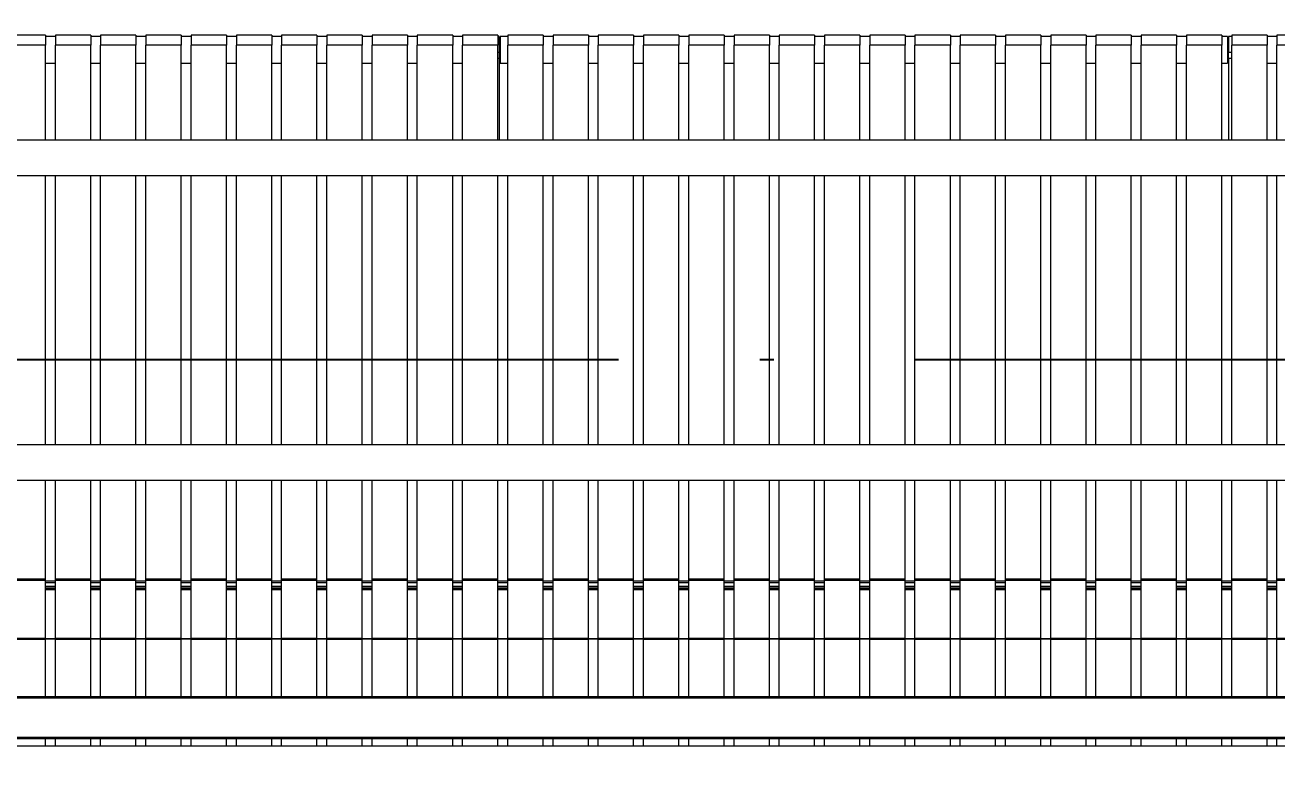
# Model space of a CAD drawing. Extents: x -2187 to 96136, y -11110 to 52208.
# Drawn here: x 48406 to 50177, y 25091 to 26137 of the extents above; entities that cross this region are included whole.
import ezdxf

# ---------------------------------------------------------------- set-up
doc = ezdxf.new("R2010")
doc.units = 0
doc.header["$LTSCALE"] = 1000
doc.header["$MEASUREMENT"] = 0
doc.linetypes.add('DOTE', pattern=[2.42, 2, -0.2, 0.02, -0.2])
doc.layers.add('DOTE', color=14, linetype='DOTE')
doc.styles.get("Standard").update_dxf_attribs({"font": 'gbenor.shx', "bigfont": 'gbcbig.shx'})
doc.dimstyles.new('ISO-25', dxfattribs={"dimscale": 70, "dimtxt": 2.5, "dimasz": 2.5, "dimexe": 1.25, "dimexo": 0.625, "dimtad": 1, "dimtxsty": 'Standard', "dimcen": 2.5, "dimadec": 0, "dimazin": 0, "dimtfac": 1, "dimtmove": 0, "dimatfit": 3, "dimfxl": 0, "dimarcsym": 0})

# ---------------------------------------------------------------- blocks, each defined once
blk = doc.blocks.new('*D140')
at = {"color": 0, "lineweight": -2}
for p, q in [((52096.9, 35905.8), (52902.9, 35905.8)), ((52815.4, 35730.8), (52815.4, 22880.8)), ((46777.2, 22705.8), (52902.9, 22705.8))]:
    blk.add_line(p, q, dxfattribs=at)
at = {"color": 0}
for points in [[(52786.2, 35730.8), (52844.5, 35730.8), (52815.4, 35905.8)], [(52786.2, 22880.8), (52844.5, 22880.8), (52815.4, 22705.8)]]:
    blk.add_solid(points, dxfattribs=at)
at = {"layer": 'Defpoints', "color": 0}
for p in [(52053.1, 35905.8), (46733.5, 22705.8), (52815.4, 22705.8)]:
    blk.add_point(p, dxfattribs=at)
at = {"color": 0, "insert": (52684.1, 29455.8), "char_height": 175, "attachment_point": 5, "rotation": 90}
blk.add_mtext('13200', dxfattribs=at)

msp = doc.modelspace()

# ---------------------------------------------------------------- linework, layer by layer
at = {"color": 7, "linetype": 'Continuous', "lineweight": 15}
for p, q in [((48435.117, 26122.291), (48385.117, 26122.291)), ((48435.117, 26122.291), (48435.117, 26108.088)), ((48499.117, 26122.291), (48449.117, 26122.291)), ((48449.117, 26122.291), (48449.117, 26108.088)), ((48499.117, 26122.291), (48499.117, 26108.088)), ((48563.117, 26122.291), (48513.117, 26122.291)), ((48513.117, 26122.291), (48513.117, 26108.088)), ((48563.117, 26122.291), (48563.117, 26108.088)), ((48627.117, 26122.291), (48577.117, 26122.291)), ((48577.117, 26122.291), (48577.117, 26108.088)), ((48627.117, 26122.291), (48627.117, 26108.088)), ((48691.117, 26122.291), (48641.117, 26122.291)), ((48641.117, 26122.291), (48641.117, 26108.088)), ((48691.117, 26122.291), (48691.117, 26108.088)), ((48755.117, 26122.291), (48705.117, 26122.291)), ((48705.117, 26122.291), (48705.117, 26108.088)), ((48755.117, 26122.291), (48755.117, 26108.088)), ((48819.117, 26122.291), (48769.117, 26122.291)), ((48769.117, 26122.291), (48769.117, 26108.088)), ((48819.117, 26122.291), (48819.117, 26108.088)), ((48883.117, 26122.291), (48833.117, 26122.291)), ((48833.117, 26122.291), (48833.117, 26108.088)), ((48883.117, 26122.291), (48883.117, 26108.088)), ((48947.117, 26122.291), (48897.117, 26122.291)), ((48897.117, 26122.291), (48897.117, 26108.088)), ((48947.117, 26122.291), (48947.117, 26108.088)), ((49011.117, 26122.291), (48961.117, 26122.291)), ((48961.117, 26122.291), (48961.117, 26108.088)), ((49011.117, 26122.291), (49011.117, 26108.088)), ((49075.117, 26122.291), (49025.117, 26122.291)), ((49025.117, 26122.291), (49025.117, 26108.088)), ((49075.117, 26122.291), (49075.117, 26108.088)), ((49139.117, 26122.291), (49089.117, 26122.291)), ((49089.117, 26122.291), (49089.117, 26108.088)), ((49139.117, 26122.291), (49139.117, 26108.088)), ((49203.117, 26122.291), (49153.117, 26122.291)), ((49153.117, 26122.291), (49153.117, 26108.088)), ((49203.117, 26122.291), (49203.117, 26108.088)), ((49267.117, 26122.291), (49217.117, 26122.291)), ((49217.117, 26122.291), (49217.117, 26108.088)), ((49267.117, 26122.291), (49267.117, 26108.088)), ((49331.117, 26122.291), (49281.117, 26122.291)), ((49281.117, 26122.291), (49281.117, 26108.088)), ((49331.117, 26122.291), (49331.117, 26108.088)), ((49395.117, 26122.291), (49345.117, 26122.291)), ((49345.117, 26122.291), (49345.117, 26108.088)), ((49395.117, 26122.291), (49395.117, 26108.088)), ((49459.117, 26122.291), (49409.117, 26122.291)), ((49409.117, 26122.291), (49409.117, 26108.088)), ((49459.117, 26122.291), (49459.117, 26108.088)), ((49523.117, 26122.291), (49473.117, 26122.291)), ((49473.117, 26122.291), (49473.117, 26108.088)), ((49523.117, 26122.291), (49523.117, 26108.088)), ((49587.117, 26122.291), (49537.117, 26122.291)), ((49537.117, 26122.291), (49537.117, 26108.088)), ((49587.117, 26122.291), (49587.117, 26108.088)), ((49651.117, 26122.291), (49601.117, 26122.291)), ((49601.117, 26122.291), (49601.117, 26108.088)), ((49651.117, 26122.291), (49651.117, 26108.088)), ((49715.117, 26122.291), (49665.117, 26122.291)), ((49665.117, 26122.291), (49665.117, 26108.088)), ((49715.117, 26122.291), (49715.117, 26108.088)), ((49779.117, 26122.291), (49729.117, 26122.291)), ((49729.117, 26122.291), (49729.117, 26108.088)), ((49779.117, 26122.291), (49779.117, 26108.088)), ((49843.117, 26122.291), (49793.117, 26122.291)), ((49793.117, 26122.291), (49793.117, 26108.088)), ((49843.117, 26122.291), (49843.117, 26108.088)), ((49907.117, 26122.291), (49857.117, 26122.291)), ((49857.117, 26122.291), (49857.117, 26108.088)), ((49907.117, 26122.291), (49907.117, 26108.088)), ((49971.117, 26122.291), (49921.117, 26122.291)), ((49921.117, 26122.291), (49921.117, 26108.088)), ((49971.117, 26122.291), (49971.117, 26108.088)), ((50035.117, 26122.291), (49985.117, 26122.291)), ((49985.117, 26122.291), (49985.117, 26108.088)), ((50035.117, 26122.291), (50035.117, 26108.088)), ((50099.117, 26122.291), (50049.117, 26122.291)), ((50049.117, 26122.291), (50049.117, 26108.088)), ((50099.117, 26122.291), (50099.117, 26108.088)), ((50163.117, 26122.291), (50113.117, 26122.291)), ((50113.117, 26122.291), (50113.117, 26108.088)), ((50163.117, 26122.291), (50163.117, 26108.088)), ((50227.117, 26122.291), (50177.117, 26122.291)), ((50177.117, 26122.291), (50177.117, 26108.088)), ((48435.117, 26108.088), (48385.117, 26108.088)), ((48449.117, 26120.423), (48435.117, 26120.423)), ((48435.117, 25973.625), (48435.117, 26108.088)), ((48499.117, 26108.088), (48449.117, 26108.088)), ((48449.117, 25973.625), (48449.117, 26108.088)), ((48513.117, 26120.423), (48499.117, 26120.423)), ((48499.117, 25973.625), (48499.117, 26108.088)), ((48563.117, 26108.088), (48513.117, 26108.088)), ((48513.117, 25973.625), (48513.117, 26108.088)), ((48577.117, 26120.423), (48563.117, 26120.423)), ((48563.117, 25973.625), (48563.117, 26108.088)), ((48627.117, 26108.088), (48577.117, 26108.088)), ((48577.117, 25973.625), (48577.117, 26108.088)), ((48641.117, 26120.423), (48627.117, 26120.423)), ((48627.117, 25973.625), (48627.117, 26108.088)), ((48691.117, 26108.088), (48641.117, 26108.088)), ((48641.117, 25973.625), (48641.117, 26108.088)), ((48705.117, 26120.423), (48691.117, 26120.423)), ((48691.117, 25973.625), (48691.117, 26108.088)), ((48755.117, 26108.088), (48705.117, 26108.088)), ((48705.117, 25973.625), (48705.117, 26108.088)), ((48769.117, 26120.423), (48755.117, 26120.423)), ((48755.117, 25973.625), (48755.117, 26108.088)), ((48819.117, 26108.088), (48769.117, 26108.088)), ((48769.117, 25973.625), (48769.117, 26108.088)), ((48833.117, 26120.423), (48819.117, 26120.423)), ((48819.117, 25973.625), (48819.117, 26108.088)), ((48883.117, 26108.088), (48833.117, 26108.088)), ((48833.117, 25973.625), (48833.117, 26108.088)), ((48897.117, 26120.423), (48883.117, 26120.423)), ((48883.117, 25973.625), (48883.117, 26108.088)), ((48947.117, 26108.088), (48897.117, 26108.088)), ((48897.117, 25973.625), (48897.117, 26108.088)), ((48961.117, 26120.423), (48947.117, 26120.423)), ((48947.117, 25973.625), (48947.117, 26108.088)), ((49011.117, 26108.088), (48961.117, 26108.088)), ((48961.117, 25973.625), (48961.117, 26108.088)), ((49025.117, 26120.423), (49011.117, 26120.423)), ((49011.117, 25973.625), (49011.117, 26108.088)), ((49075.117, 26108.088), (49025.117, 26108.088)), ((49025.117, 25973.625), (49025.117, 26108.088)), ((49076.824, 26120.423), (49075.117, 26120.423)), ((49075.117, 25973.625), (49075.117, 26108.088)), ((49076.824, 26120.423), (49076.824, 26098.304)), ((49078.324, 26110.423), (49076.824, 26110.423)), ((49089.117, 26120.423), (49078.324, 26120.423)), ((49078.324, 26120.423), (49078.324, 26119.083)), ((49078.324, 26119.083), (49078.324, 26082.423)), ((49139.117, 26108.088), (49089.117, 26108.088)), ((49089.117, 25973.625), (49089.117, 26108.088)), ((49153.117, 26120.423), (49139.117, 26120.423)), ((49139.117, 25973.625), (49139.117, 26108.088)), ((49203.117, 26108.088), (49153.117, 26108.088)), ((49153.117, 25973.625), (49153.117, 26108.088)), ((49217.117, 26120.423), (49203.117, 26120.423)), ((49203.117, 25973.625), (49203.117, 26108.088)), ((49267.117, 26108.088), (49217.117, 26108.088)), ((49217.117, 25973.625), (49217.117, 26108.088)), ((49281.117, 26120.423), (49267.117, 26120.423)), ((49267.117, 25973.625), (49267.117, 26108.088)), ((49331.117, 26108.088), (49281.117, 26108.088)), ((49281.117, 25973.625), (49281.117, 26108.088)), ((49345.117, 26120.423), (49331.117, 26120.423)), ((49331.117, 25973.625), (49331.117, 26108.088)), ((49395.117, 26108.088), (49345.117, 26108.088)), ((49345.117, 25973.625), (49345.117, 26108.088)), ((49409.117, 26120.423), (49395.117, 26120.423)), ((49395.117, 25973.625), (49395.117, 26108.088)), ((49459.117, 26108.088), (49409.117, 26108.088)), ((49409.117, 25973.625), (49409.117, 26108.088)), ((49473.117, 26120.423), (49459.117, 26120.423)), ((49459.117, 25973.625), (49459.117, 26108.088)), ((49523.117, 26108.088), (49473.117, 26108.088)), ((49473.117, 25973.625), (49473.117, 26108.088)), ((49537.117, 26120.423), (49523.117, 26120.423)), ((49523.117, 25973.625), (49523.117, 26108.088)), ((49587.117, 26108.088), (49537.117, 26108.088)), ((49537.117, 25973.625), (49537.117, 26108.088)), ((49601.117, 26120.423), (49587.117, 26120.423)), ((49587.117, 25973.625), (49587.117, 26108.088)), ((49651.117, 26108.088), (49601.117, 26108.088)), ((49601.117, 25973.625), (49601.117, 26108.088)), ((49665.117, 26120.423), (49651.117, 26120.423)), ((49651.117, 25973.625), (49651.117, 26108.088)), ((49715.117, 26108.088), (49665.117, 26108.088)), ((49665.117, 25973.625), (49665.117, 26108.088)), ((49729.117, 26120.423), (49715.117, 26120.423)), ((49715.117, 25973.625), (49715.117, 26108.088)), ((49779.117, 26108.088), (49729.117, 26108.088)), ((49729.117, 25973.625), (49729.117, 26108.088)), ((49793.117, 26120.423), (49779.117, 26120.423)), ((49779.117, 25973.625), (49779.117, 26108.088)), ((49843.117, 26108.088), (49793.117, 26108.088)), ((49793.117, 25973.625), (49793.117, 26108.088)), ((49857.117, 26120.423), (49843.117, 26120.423)), ((49843.117, 25973.625), (49843.117, 26108.088)), ((49907.117, 26108.088), (49857.117, 26108.088)), ((49857.117, 25973.625), (49857.117, 26108.088)), ((49921.117, 26120.423), (49907.117, 26120.423)), ((49907.117, 25973.625), (49907.117, 26108.088)), ((49971.117, 26108.088), (49921.117, 26108.088)), ((49921.117, 25973.625), (49921.117, 26108.088)), ((49985.117, 26120.423), (49971.117, 26120.423)), ((49971.117, 25973.625), (49971.117, 26108.088)), ((50035.117, 26108.088), (49985.117, 26108.088)), ((49985.117, 25973.625), (49985.117, 26108.088)), ((50049.117, 26120.423), (50035.117, 26120.423)), ((50035.117, 25973.625), (50035.117, 26108.088)), ((50099.117, 26108.088), (50049.117, 26108.088)), ((50049.117, 25973.625), (50049.117, 26108.088)), ((50107.324, 26120.423), (50099.117, 26120.423)), ((50099.117, 25973.625), (50099.117, 26108.088)), ((50107.324, 26120.423), (50107.324, 26119.083)), ((50107.324, 26119.083), (50107.324, 26082.423)), ((50108.324, 26111.173), (50107.324, 26111.173)), ((50108.824, 26110.673), (50108.324, 26111.173)), ((50108.324, 26111.173), (50108.324, 26093.392)), ((50113.117, 26120.423), (50108.824, 26120.423)), ((50108.824, 26120.423), (50108.824, 26098.304)), ((50163.117, 26108.088), (50113.117, 26108.088)), ((50113.117, 25973.625), (50113.117, 26108.088)), ((50177.117, 26120.423), (50163.117, 26120.423)), ((50177.117, 26120.423), (50163.117, 26120.423)), ((50163.117, 25973.625), (50163.117, 26108.088)), ((50227.117, 26108.088), (50177.117, 26108.088)), ((50177.117, 25973.625), (50177.117, 26108.088)), ((49076.824, 26098.304), (49076.824, 26089.265)), ((49076.824, 26092.423), (49078.324, 26092.423)), ((49076.824, 26089.265), (49076.824, 25973.625)), ((50107.324, 26091.673), (50108.324, 26091.673)), ((50108.324, 26093.392), (50108.324, 26091.673)), ((50108.324, 26091.673), (50108.824, 26092.173)), ((50108.824, 26089.265), (50108.824, 26098.304)), ((50108.824, 26089.265), (50108.824, 25973.625)), ((48435.117, 26082.423), (48449.117, 26082.423)), ((48499.117, 26082.423), (48513.117, 26082.423)), ((48563.117, 26082.423), (48577.117, 26082.423)), ((48627.117, 26082.423), (48641.117, 26082.423)), ((48691.117, 26082.423), (48705.117, 26082.423)), ((48755.117, 26082.423), (48769.117, 26082.423)), ((48819.117, 26082.423), (48833.117, 26082.423)), ((48883.117, 26082.423), (48897.117, 26082.423)), ((48947.117, 26082.423), (48961.117, 26082.423)), ((49011.117, 26082.423), (49025.117, 26082.423)), ((49078.324, 26082.423), (49089.117, 26082.423)), ((49139.117, 26082.423), (49153.117, 26082.423)), ((49203.117, 26082.423), (49217.117, 26082.423)), ((49267.117, 26082.423), (49281.117, 26082.423)), ((49331.117, 26082.423), (49345.117, 26082.423)), ((49395.117, 26082.423), (49409.117, 26082.423)), ((49459.117, 26082.423), (49473.117, 26082.423)), ((49523.117, 26082.423), (49537.117, 26082.423)), ((49587.117, 26082.423), (49601.117, 26082.423)), ((49651.117, 26082.423), (49665.117, 26082.423)), ((49715.117, 26082.423), (49729.117, 26082.423)), ((49779.117, 26082.423), (49793.117, 26082.423)), ((49843.117, 26082.423), (49857.117, 26082.423)), ((49907.117, 26082.423), (49921.117, 26082.423)), ((49971.117, 26082.423), (49985.117, 26082.423)), ((50035.117, 26082.423), (50049.117, 26082.423)), ((50099.117, 26082.423), (50107.324, 26082.423)), ((50163.117, 26082.423), (50177.117, 26082.423)), ((50163.117, 26082.423), (50177.117, 26082.423)), ((51231.749, 25973.625), (47954.749, 25973.625)), ((47954.749, 25923.625), (51231.749, 25923.625)), ((48435.117, 25542.671), (48435.117, 25923.625)), ((48449.117, 25542.671), (48449.117, 25923.625)), ((48499.117, 25542.671), (48499.117, 25923.625)), ((48513.117, 25542.671), (48513.117, 25923.625)), ((48563.117, 25542.671), (48563.117, 25923.625)), ((48577.117, 25542.671), (48577.117, 25923.625)), ((48627.117, 25542.671), (48627.117, 25923.625)), ((48641.117, 25542.671), (48641.117, 25923.625)), ((48691.117, 25542.671), (48691.117, 25923.625)), ((48705.117, 25542.671), (48705.117, 25923.625)), ((48755.117, 25542.671), (48755.117, 25923.625)), ((48769.117, 25542.671), (48769.117, 25923.625)), ((48819.117, 25542.671), (48819.117, 25923.625)), ((48833.117, 25542.671), (48833.117, 25923.625)), ((48883.117, 25542.671), (48883.117, 25923.625)), ((48897.117, 25542.671), (48897.117, 25923.625)), ((48947.117, 25542.671), (48947.117, 25923.625)), ((48961.117, 25542.671), (48961.117, 25923.625)), ((49011.117, 25542.671), (49011.117, 25923.625)), ((49025.117, 25542.671), (49025.117, 25923.625)), ((49075.117, 25542.671), (49075.117, 25923.625)), ((49089.117, 25542.671), (49089.117, 25923.625)), ((49139.117, 25542.671), (49139.117, 25923.625)), ((49153.117, 25542.671), (49153.117, 25923.625)), ((49203.117, 25542.671), (49203.117, 25923.625)), ((49217.117, 25542.671), (49217.117, 25923.625)), ((49267.117, 25542.671), (49267.117, 25923.625)), ((49281.117, 25542.671), (49281.117, 25923.625)), ((49331.117, 25542.671), (49331.117, 25923.625)), ((49345.117, 25542.671), (49345.117, 25923.625)), ((49395.117, 25542.671), (49395.117, 25923.625)), ((49409.117, 25542.671), (49409.117, 25923.625)), ((49459.117, 25542.671), (49459.117, 25923.625)), ((49473.117, 25542.671), (49473.117, 25923.625)), ((49523.117, 25542.671), (49523.117, 25923.625)), ((49537.117, 25542.671), (49537.117, 25923.625)), ((49587.117, 25542.671), (49587.117, 25923.625)), ((49601.117, 25542.671), (49601.117, 25923.625)), ((49651.117, 25542.671), (49651.117, 25923.625)), ((49665.117, 25542.671), (49665.117, 25923.625)), ((49715.117, 25542.671), (49715.117, 25923.625)), ((49729.117, 25542.671), (49729.117, 25923.625)), ((49779.117, 25542.671), (49779.117, 25923.625)), ((49793.117, 25542.671), (49793.117, 25923.625)), ((49843.117, 25542.671), (49843.117, 25923.625)), ((49857.117, 25542.671), (49857.117, 25923.625)), ((49907.117, 25542.671), (49907.117, 25923.625)), ((49921.117, 25542.671), (49921.117, 25923.625)), ((49971.117, 25542.671), (49971.117, 25923.625)), ((49985.117, 25542.671), (49985.117, 25923.625)), ((50035.117, 25542.671), (50035.117, 25923.625)), ((50049.117, 25542.671), (50049.117, 25923.625)), ((50099.117, 25542.671), (50099.117, 25923.625)), ((50113.117, 25542.671), (50113.117, 25923.625)), ((50163.117, 25542.671), (50163.117, 25923.625)), ((50177.117, 25542.671), (50177.117, 25923.625)), ((51231.749, 25542.671), (47954.749, 25542.671)), ((47954.749, 25492.671), (51231.749, 25492.671)), ((48435.117, 25352.374), (48435.117, 25492.671)), ((48449.117, 25352.374), (48449.117, 25492.671)), ((48499.117, 25352.374), (48499.117, 25492.671)), ((48513.117, 25352.374), (48513.117, 25492.671)), ((48563.117, 25352.374), (48563.117, 25492.671)), ((48577.117, 25352.374), (48577.117, 25492.671)), ((48627.117, 25352.374), (48627.117, 25492.671)), ((48641.117, 25352.374), (48641.117, 25492.671)), ((48691.117, 25352.374), (48691.117, 25492.671)), ((48705.117, 25352.374), (48705.117, 25492.671)), ((48755.117, 25352.374), (48755.117, 25492.671)), ((48769.117, 25352.374), (48769.117, 25492.671)), ((48819.117, 25352.374), (48819.117, 25492.671)), ((48833.117, 25352.374), (48833.117, 25492.671)), ((48883.117, 25352.374), (48883.117, 25492.671)), ((48897.117, 25352.374), (48897.117, 25492.671)), ((48947.117, 25352.374), (48947.117, 25492.671)), ((48961.117, 25352.374), (48961.117, 25492.671)), ((49011.117, 25352.374), (49011.117, 25492.671)), ((49025.117, 25352.374), (49025.117, 25492.671)), ((49075.117, 25352.374), (49075.117, 25492.671)), ((49089.117, 25352.374), (49089.117, 25492.671)), ((49139.117, 25352.374), (49139.117, 25492.671)), ((49153.117, 25352.374), (49153.117, 25492.671)), ((49203.117, 25352.374), (49203.117, 25492.671)), ((49217.117, 25352.374), (49217.117, 25492.671)), ((49267.117, 25352.374), (49267.117, 25492.671)), ((49281.117, 25352.374), (49281.117, 25492.671)), ((49331.117, 25352.374), (49331.117, 25492.671)), ((49345.117, 25352.374), (49345.117, 25492.671)), ((49395.117, 25352.374), (49395.117, 25492.671)), ((49409.117, 25352.374), (49409.117, 25492.671)), ((49459.117, 25352.374), (49459.117, 25492.671)), ((49473.117, 25352.374), (49473.117, 25492.671)), ((49523.117, 25352.374), (49523.117, 25492.671)), ((49537.117, 25352.374), (49537.117, 25492.671)), ((49587.117, 25352.374), (49587.117, 25492.671)), ((49601.117, 25352.374), (49601.117, 25492.671)), ((49651.117, 25352.374), (49651.117, 25492.671)), ((49665.117, 25352.374), (49665.117, 25492.671)), ((49715.117, 25352.374), (49715.117, 25492.671)), ((49729.117, 25352.374), (49729.117, 25492.671)), ((49779.117, 25352.374), (49779.117, 25492.671)), ((49793.117, 25352.374), (49793.117, 25492.671)), ((49843.117, 25352.374), (49843.117, 25492.671)), ((49857.117, 25352.374), (49857.117, 25492.671)), ((49907.117, 25352.374), (49907.117, 25492.671)), ((49921.117, 25352.374), (49921.117, 25492.671)), ((49971.117, 25352.374), (49971.117, 25492.671)), ((49985.117, 25352.374), (49985.117, 25492.671)), ((50035.117, 25352.374), (50035.117, 25492.671)), ((50049.117, 25352.374), (50049.117, 25492.671)), ((50099.117, 25352.374), (50099.117, 25492.671)), ((50113.117, 25352.374), (50113.117, 25492.671)), ((50163.117, 25352.374), (50163.117, 25492.671)), ((50177.117, 25352.374), (50177.117, 25492.671)), ((48435.117, 25352.374), (48385.117, 25352.374)), ((48435.117, 25350.572), (48385.117, 25350.572)), ((48435.117, 25350.572), (48435.117, 25352.374)), ((48435.117, 25268.693), (48435.117, 25350.572)), ((48499.117, 25352.374), (48449.117, 25352.374)), ((48449.117, 25350.572), (48449.117, 25352.374)), ((48499.117, 25350.572), (48449.117, 25350.572)), ((48449.117, 25268.693), (48449.117, 25350.572)), ((48499.117, 25350.572), (48499.117, 25352.374)), ((48499.117, 25268.693), (48499.117, 25350.572)), ((48563.117, 25352.374), (48513.117, 25352.374)), ((48513.117, 25350.572), (48513.117, 25352.374)), ((48563.117, 25350.572), (48513.117, 25350.572)), ((48513.117, 25268.693), (48513.117, 25350.572)), ((48563.117, 25350.572), (48563.117, 25352.374)), ((48563.117, 25268.693), (48563.117, 25350.572)), ((48627.117, 25352.374), (48577.117, 25352.374)), ((48577.117, 25350.572), (48577.117, 25352.374)), ((48627.117, 25350.572), (48577.117, 25350.572)), ((48577.117, 25268.693), (48577.117, 25350.572)), ((48627.117, 25350.572), (48627.117, 25352.374)), ((48627.117, 25268.693), (48627.117, 25350.572)), ((48691.117, 25352.374), (48641.117, 25352.374)), ((48641.117, 25350.572), (48641.117, 25352.374)), ((48691.117, 25350.572), (48641.117, 25350.572)), ((48641.117, 25268.693), (48641.117, 25350.572)), ((48691.117, 25350.572), (48691.117, 25352.374)), ((48691.117, 25268.693), (48691.117, 25350.572)), ((48755.117, 25352.374), (48705.117, 25352.374)), ((48705.117, 25350.572), (48705.117, 25352.374)), ((48755.117, 25350.572), (48705.117, 25350.572)), ((48705.117, 25268.693), (48705.117, 25350.572)), ((48755.117, 25350.572), (48755.117, 25352.374)), ((48755.117, 25268.693), (48755.117, 25350.572)), ((48819.117, 25352.374), (48769.117, 25352.374)), ((48769.117, 25350.572), (48769.117, 25352.374)), ((48819.117, 25350.572), (48769.117, 25350.572)), ((48769.117, 25268.693), (48769.117, 25350.572)), ((48819.117, 25350.572), (48819.117, 25352.374)), ((48819.117, 25268.693), (48819.117, 25350.572)), ((48883.117, 25352.374), (48833.117, 25352.374)), ((48833.117, 25350.572), (48833.117, 25352.374)), ((48883.117, 25350.572), (48833.117, 25350.572)), ((48833.117, 25268.693), (48833.117, 25350.572)), ((48883.117, 25350.572), (48883.117, 25352.374)), ((48883.117, 25268.693), (48883.117, 25350.572)), ((48947.117, 25352.374), (48897.117, 25352.374)), ((48897.117, 25350.572), (48897.117, 25352.374)), ((48947.117, 25350.572), (48897.117, 25350.572)), ((48897.117, 25268.693), (48897.117, 25350.572)), ((48947.117, 25350.572), (48947.117, 25352.374)), ((48947.117, 25268.693), (48947.117, 25350.572)), ((49011.117, 25352.374), (48961.117, 25352.374)), ((48961.117, 25350.572), (48961.117, 25352.374)), ((49011.117, 25350.572), (48961.117, 25350.572)), ((48961.117, 25268.693), (48961.117, 25350.572)), ((49011.117, 25350.572), (49011.117, 25352.374)), ((49011.117, 25268.693), (49011.117, 25350.572)), ((49075.117, 25352.374), (49025.117, 25352.374)), ((49025.117, 25350.572), (49025.117, 25352.374)), ((49075.117, 25350.572), (49025.117, 25350.572)), ((49025.117, 25268.693), (49025.117, 25350.572)), ((49075.117, 25350.572), (49075.117, 25352.374)), ((49075.117, 25268.693), (49075.117, 25350.572)), ((49139.117, 25352.374), (49089.117, 25352.374)), ((49089.117, 25350.572), (49089.117, 25352.374)), ((49139.117, 25350.572), (49089.117, 25350.572)), ((49089.117, 25268.693), (49089.117, 25350.572)), ((49139.117, 25350.572), (49139.117, 25352.374)), ((49139.117, 25268.693), (49139.117, 25350.572)), ((49203.117, 25352.374), (49153.117, 25352.374)), ((49153.117, 25350.572), (49153.117, 25352.374)), ((49203.117, 25350.572), (49153.117, 25350.572)), ((49153.117, 25268.693), (49153.117, 25350.572)), ((49203.117, 25350.572), (49203.117, 25352.374)), ((49203.117, 25268.693), (49203.117, 25350.572)), ((49267.117, 25352.374), (49217.117, 25352.374)), ((49217.117, 25350.572), (49217.117, 25352.374)), ((49267.117, 25350.572), (49217.117, 25350.572)), ((49217.117, 25268.693), (49217.117, 25350.572)), ((49267.117, 25350.572), (49267.117, 25352.374)), ((49267.117, 25268.693), (49267.117, 25350.572)), ((49331.117, 25352.374), (49281.117, 25352.374)), ((49281.117, 25350.572), (49281.117, 25352.374)), ((49331.117, 25350.572), (49281.117, 25350.572)), ((49281.117, 25268.693), (49281.117, 25350.572)), ((49331.117, 25350.572), (49331.117, 25352.374)), ((49331.117, 25268.693), (49331.117, 25350.572)), ((49395.117, 25352.374), (49345.117, 25352.374)), ((49345.117, 25350.572), (49345.117, 25352.374)), ((49395.117, 25350.572), (49345.117, 25350.572)), ((49345.117, 25268.693), (49345.117, 25350.572)), ((49395.117, 25350.572), (49395.117, 25352.374)), ((49395.117, 25268.693), (49395.117, 25350.572)), ((49459.117, 25352.374), (49409.117, 25352.374)), ((49409.117, 25350.572), (49409.117, 25352.374)), ((49459.117, 25350.572), (49409.117, 25350.572)), ((49409.117, 25268.693), (49409.117, 25350.572)), ((49459.117, 25350.572), (49459.117, 25352.374)), ((49459.117, 25268.693), (49459.117, 25350.572)), ((49523.117, 25352.374), (49473.117, 25352.374)), ((49473.117, 25350.572), (49473.117, 25352.374)), ((49523.117, 25350.572), (49473.117, 25350.572)), ((49473.117, 25268.693), (49473.117, 25350.572)), ((49523.117, 25350.572), (49523.117, 25352.374)), ((49523.117, 25268.693), (49523.117, 25350.572)), ((49587.117, 25352.374), (49537.117, 25352.374)), ((49537.117, 25350.572), (49537.117, 25352.374)), ((49587.117, 25350.572), (49537.117, 25350.572)), ((49537.117, 25268.693), (49537.117, 25350.572)), ((49587.117, 25350.572), (49587.117, 25352.374)), ((49587.117, 25268.693), (49587.117, 25350.572)), ((49651.117, 25352.374), (49601.117, 25352.374)), ((49601.117, 25350.572), (49601.117, 25352.374)), ((49651.117, 25350.572), (49601.117, 25350.572)), ((49601.117, 25268.693), (49601.117, 25350.572)), ((49651.117, 25350.572), (49651.117, 25352.374)), ((49651.117, 25268.693), (49651.117, 25350.572)), ((49715.117, 25352.374), (49665.117, 25352.374)), ((49665.117, 25350.572), (49665.117, 25352.374)), ((49715.117, 25350.572), (49665.117, 25350.572)), ((49665.117, 25268.693), (49665.117, 25350.572)), ((49715.117, 25350.572), (49715.117, 25352.374)), ((49715.117, 25268.693), (49715.117, 25350.572)), ((49779.117, 25352.374), (49729.117, 25352.374)), ((49729.117, 25350.572), (49729.117, 25352.374)), ((49779.117, 25350.572), (49729.117, 25350.572)), ((49729.117, 25268.693), (49729.117, 25350.572)), ((49779.117, 25350.572), (49779.117, 25352.374)), ((49779.117, 25268.693), (49779.117, 25350.572)), ((49843.117, 25352.374), (49793.117, 25352.374)), ((49793.117, 25350.572), (49793.117, 25352.374)), ((49843.117, 25350.572), (49793.117, 25350.572)), ((49793.117, 25268.693), (49793.117, 25350.572)), ((49843.117, 25350.572), (49843.117, 25352.374)), ((49843.117, 25268.693), (49843.117, 25350.572)), ((49907.117, 25352.374), (49857.117, 25352.374)), ((49857.117, 25350.572), (49857.117, 25352.374)), ((49907.117, 25350.572), (49857.117, 25350.572)), ((49857.117, 25268.693), (49857.117, 25350.572)), ((49907.117, 25350.572), (49907.117, 25352.374)), ((49907.117, 25268.693), (49907.117, 25350.572)), ((49971.117, 25352.374), (49921.117, 25352.374)), ((49921.117, 25350.572), (49921.117, 25352.374)), ((49971.117, 25350.572), (49921.117, 25350.572)), ((49921.117, 25268.693), (49921.117, 25350.572)), ((49971.117, 25350.572), (49971.117, 25352.374)), ((49971.117, 25268.693), (49971.117, 25350.572)), ((50035.117, 25352.374), (49985.117, 25352.374)), ((49985.117, 25350.572), (49985.117, 25352.374)), ((50035.117, 25350.572), (49985.117, 25350.572)), ((49985.117, 25268.693), (49985.117, 25350.572)), ((50035.117, 25350.572), (50035.117, 25352.374)), ((50035.117, 25268.693), (50035.117, 25350.572)), ((50099.117, 25352.374), (50049.117, 25352.374)), ((50049.117, 25350.572), (50049.117, 25352.374)), ((50099.117, 25350.572), (50049.117, 25350.572)), ((50049.117, 25268.693), (50049.117, 25350.572)), ((50099.117, 25350.572), (50099.117, 25352.374)), ((50099.117, 25268.693), (50099.117, 25350.572)), ((50163.117, 25352.374), (50113.117, 25352.374)), ((50113.117, 25350.572), (50113.117, 25352.374)), ((50163.117, 25350.572), (50113.117, 25350.572)), ((50113.117, 25268.693), (50113.117, 25350.572)), ((50163.117, 25350.572), (50163.117, 25352.374)), ((50163.117, 25268.693), (50163.117, 25350.572)), ((50227.117, 25352.374), (50177.117, 25352.374)), ((50177.117, 25350.572), (50177.117, 25352.374)), ((50227.117, 25350.572), (50177.117, 25350.572)), ((50177.117, 25268.693), (50177.117, 25350.572)), ((48435.117, 25341.886), (48449.117, 25341.886)), ((48449.117, 25339.375), (48435.117, 25339.375)), ((48499.117, 25341.886), (48513.117, 25341.886)), ((48513.117, 25339.375), (48499.117, 25339.375)), ((48563.117, 25341.886), (48577.117, 25341.886)), ((48577.117, 25339.375), (48563.117, 25339.375)), ((48627.117, 25341.886), (48641.117, 25341.886)), ((48641.117, 25339.375), (48627.117, 25339.375)), ((48691.117, 25341.886), (48705.117, 25341.886)), ((48705.117, 25339.375), (48691.117, 25339.375)), ((48755.117, 25341.886), (48769.117, 25341.886)), ((48769.117, 25339.375), (48755.117, 25339.375)), ((48819.117, 25341.886), (48833.117, 25341.886)), ((48833.117, 25339.375), (48819.117, 25339.375)), ((48883.117, 25341.886), (48897.117, 25341.886)), ((48897.117, 25339.375), (48883.117, 25339.375)), ((48947.117, 25341.886), (48961.117, 25341.886)), ((48961.117, 25339.375), (48947.117, 25339.375)), ((49011.117, 25341.886), (49025.117, 25341.886)), ((49025.117, 25339.375), (49011.117, 25339.375)), ((49075.117, 25341.886), (49089.117, 25341.886)), ((49089.117, 25339.375), (49075.117, 25339.375)), ((49139.117, 25341.886), (49153.117, 25341.886)), ((49153.117, 25339.375), (49139.117, 25339.375)), ((49203.117, 25341.886), (49217.117, 25341.886)), ((49217.117, 25339.375), (49203.117, 25339.375)), ((49267.117, 25341.886), (49281.117, 25341.886)), ((49281.117, 25339.375), (49267.117, 25339.375)), ((49331.117, 25341.886), (49345.117, 25341.886)), ((49345.117, 25339.375), (49331.117, 25339.375)), ((49395.117, 25341.886), (49409.117, 25341.886)), ((49409.117, 25339.375), (49395.117, 25339.375)), ((49459.117, 25341.886), (49473.117, 25341.886)), ((49473.117, 25339.375), (49459.117, 25339.375)), ((49523.117, 25341.886), (49537.117, 25341.886)), ((49537.117, 25339.375), (49523.117, 25339.375)), ((49587.117, 25341.886), (49601.117, 25341.886)), ((49601.117, 25339.375), (49587.117, 25339.375)), ((49651.117, 25341.886), (49665.117, 25341.886)), ((49665.117, 25339.375), (49651.117, 25339.375)), ((49715.117, 25341.886), (49729.117, 25341.886)), ((49729.117, 25339.375), (49715.117, 25339.375)), ((49779.117, 25341.886), (49793.117, 25341.886)), ((49793.117, 25339.375), (49779.117, 25339.375)), ((49843.117, 25341.886), (49857.117, 25341.886)), ((49857.117, 25339.375), (49843.117, 25339.375)), ((49907.117, 25341.886), (49921.117, 25341.886)), ((49921.117, 25339.375), (49907.117, 25339.375)), ((49971.117, 25341.886), (49985.117, 25341.886)), ((49985.117, 25339.375), (49971.117, 25339.375)), ((50035.117, 25341.886), (50049.117, 25341.886)), ((50049.117, 25339.375), (50035.117, 25339.375)), ((50099.117, 25341.886), (50113.117, 25341.886)), ((50113.117, 25339.375), (50099.117, 25339.375)), ((50163.117, 25341.886), (50177.117, 25341.886)), ((50177.117, 25339.375), (50163.117, 25339.375)), ((48435.117, 25268.693), (48385.117, 25268.693)), ((48435.117, 25267.239), (48385.117, 25267.239)), ((48435.117, 25267.239), (48435.117, 25268.693)), ((48435.117, 25186.54), (48435.117, 25267.239)), ((48499.117, 25268.693), (48449.117, 25268.693)), ((48449.117, 25267.239), (48449.117, 25268.693)), ((48499.117, 25267.239), (48449.117, 25267.239)), ((48449.117, 25186.54), (48449.117, 25267.239)), ((48499.117, 25267.239), (48499.117, 25268.693)), ((48499.117, 25186.54), (48499.117, 25267.239)), ((48563.117, 25268.693), (48513.117, 25268.693)), ((48513.117, 25267.239), (48513.117, 25268.693)), ((48563.117, 25267.239), (48513.117, 25267.239)), ((48513.117, 25186.54), (48513.117, 25267.239)), ((48563.117, 25267.239), (48563.117, 25268.693)), ((48563.117, 25186.54), (48563.117, 25267.239)), ((48627.117, 25268.693), (48577.117, 25268.693)), ((48577.117, 25267.239), (48577.117, 25268.693)), ((48627.117, 25267.239), (48577.117, 25267.239)), ((48577.117, 25186.54), (48577.117, 25267.239)), ((48627.117, 25267.239), (48627.117, 25268.693)), ((48627.117, 25186.54), (48627.117, 25267.239)), ((48691.117, 25268.693), (48641.117, 25268.693)), ((48641.117, 25267.239), (48641.117, 25268.693)), ((48691.117, 25267.239), (48641.117, 25267.239)), ((48641.117, 25186.54), (48641.117, 25267.239)), ((48691.117, 25267.239), (48691.117, 25268.693)), ((48691.117, 25186.54), (48691.117, 25267.239)), ((48755.117, 25268.693), (48705.117, 25268.693)), ((48705.117, 25267.239), (48705.117, 25268.693)), ((48755.117, 25267.239), (48705.117, 25267.239)), ((48705.117, 25186.54), (48705.117, 25267.239)), ((48755.117, 25267.239), (48755.117, 25268.693)), ((48755.117, 25186.54), (48755.117, 25267.239)), ((48819.117, 25268.693), (48769.117, 25268.693)), ((48769.117, 25267.239), (48769.117, 25268.693)), ((48819.117, 25267.239), (48769.117, 25267.239)), ((48769.117, 25186.54), (48769.117, 25267.239)), ((48819.117, 25267.239), (48819.117, 25268.693)), ((48819.117, 25186.54), (48819.117, 25267.239)), ((48883.117, 25268.693), (48833.117, 25268.693)), ((48833.117, 25267.239), (48833.117, 25268.693)), ((48883.117, 25267.239), (48833.117, 25267.239)), ((48833.117, 25186.54), (48833.117, 25267.239)), ((48883.117, 25267.239), (48883.117, 25268.693)), ((48883.117, 25186.54), (48883.117, 25267.239)), ((48947.117, 25268.693), (48897.117, 25268.693)), ((48897.117, 25267.239), (48897.117, 25268.693)), ((48947.117, 25267.239), (48897.117, 25267.239)), ((48897.117, 25186.54), (48897.117, 25267.239)), ((48947.117, 25267.239), (48947.117, 25268.693)), ((48947.117, 25186.54), (48947.117, 25267.239)), ((49011.117, 25268.693), (48961.117, 25268.693)), ((48961.117, 25267.239), (48961.117, 25268.693)), ((49011.117, 25267.239), (48961.117, 25267.239)), ((48961.117, 25186.54), (48961.117, 25267.239)), ((49011.117, 25267.239), (49011.117, 25268.693)), ((49011.117, 25186.54), (49011.117, 25267.239)), ((49075.117, 25268.693), (49025.117, 25268.693)), ((49025.117, 25267.239), (49025.117, 25268.693)), ((49075.117, 25267.239), (49025.117, 25267.239)), ((49025.117, 25186.54), (49025.117, 25267.239)), ((49075.117, 25267.239), (49075.117, 25268.693)), ((49075.117, 25186.54), (49075.117, 25267.239)), ((49139.117, 25268.693), (49089.117, 25268.693)), ((49089.117, 25267.239), (49089.117, 25268.693)), ((49139.117, 25267.239), (49089.117, 25267.239)), ((49089.117, 25186.54), (49089.117, 25267.239)), ((49139.117, 25267.239), (49139.117, 25268.693)), ((49139.117, 25186.54), (49139.117, 25267.239)), ((49203.117, 25268.693), (49153.117, 25268.693)), ((49153.117, 25267.239), (49153.117, 25268.693)), ((49203.117, 25267.239), (49153.117, 25267.239)), ((49153.117, 25186.54), (49153.117, 25267.239)), ((49203.117, 25267.239), (49203.117, 25268.693)), ((49203.117, 25186.54), (49203.117, 25267.239)), ((49267.117, 25268.693), (49217.117, 25268.693)), ((49217.117, 25267.239), (49217.117, 25268.693)), ((49267.117, 25267.239), (49217.117, 25267.239)), ((49217.117, 25186.54), (49217.117, 25267.239)), ((49267.117, 25267.239), (49267.117, 25268.693)), ((49267.117, 25186.54), (49267.117, 25267.239)), ((49331.117, 25268.693), (49281.117, 25268.693)), ((49281.117, 25267.239), (49281.117, 25268.693)), ((49331.117, 25267.239), (49281.117, 25267.239)), ((49281.117, 25186.54), (49281.117, 25267.239)), ((49331.117, 25267.239), (49331.117, 25268.693)), ((49331.117, 25186.54), (49331.117, 25267.239)), ((49395.117, 25268.693), (49345.117, 25268.693)), ((49345.117, 25267.239), (49345.117, 25268.693)), ((49395.117, 25267.239), (49345.117, 25267.239)), ((49345.117, 25186.54), (49345.117, 25267.239)), ((49395.117, 25267.239), (49395.117, 25268.693)), ((49395.117, 25186.54), (49395.117, 25267.239)), ((49459.117, 25268.693), (49409.117, 25268.693)), ((49409.117, 25267.239), (49409.117, 25268.693)), ((49459.117, 25267.239), (49409.117, 25267.239)), ((49409.117, 25186.54), (49409.117, 25267.239)), ((49459.117, 25267.239), (49459.117, 25268.693)), ((49459.117, 25186.54), (49459.117, 25267.239)), ((49523.117, 25268.693), (49473.117, 25268.693)), ((49473.117, 25267.239), (49473.117, 25268.693)), ((49523.117, 25267.239), (49473.117, 25267.239)), ((49473.117, 25186.54), (49473.117, 25267.239)), ((49523.117, 25267.239), (49523.117, 25268.693)), ((49523.117, 25186.54), (49523.117, 25267.239)), ((49587.117, 25268.693), (49537.117, 25268.693)), ((49537.117, 25267.239), (49537.117, 25268.693)), ((49587.117, 25267.239), (49537.117, 25267.239)), ((49537.117, 25186.54), (49537.117, 25267.239)), ((49587.117, 25267.239), (49587.117, 25268.693)), ((49587.117, 25186.54), (49587.117, 25267.239)), ((49651.117, 25268.693), (49601.117, 25268.693)), ((49601.117, 25267.239), (49601.117, 25268.693)), ((49651.117, 25267.239), (49601.117, 25267.239)), ((49601.117, 25186.54), (49601.117, 25267.239)), ((49651.117, 25267.239), (49651.117, 25268.693)), ((49651.117, 25186.54), (49651.117, 25267.239)), ((49715.117, 25268.693), (49665.117, 25268.693)), ((49665.117, 25267.239), (49665.117, 25268.693)), ((49715.117, 25267.239), (49665.117, 25267.239)), ((49665.117, 25186.54), (49665.117, 25267.239)), ((49715.117, 25267.239), (49715.117, 25268.693)), ((49715.117, 25186.54), (49715.117, 25267.239)), ((49779.117, 25268.693), (49729.117, 25268.693)), ((49729.117, 25267.239), (49729.117, 25268.693)), ((49779.117, 25267.239), (49729.117, 25267.239)), ((49729.117, 25186.54), (49729.117, 25267.239)), ((49779.117, 25267.239), (49779.117, 25268.693)), ((49779.117, 25186.54), (49779.117, 25267.239)), ((49843.117, 25268.693), (49793.117, 25268.693)), ((49793.117, 25267.239), (49793.117, 25268.693)), ((49843.117, 25267.239), (49793.117, 25267.239)), ((49793.117, 25186.54), (49793.117, 25267.239)), ((49843.117, 25267.239), (49843.117, 25268.693)), ((49843.117, 25186.54), (49843.117, 25267.239)), ((49907.117, 25268.693), (49857.117, 25268.693)), ((49857.117, 25267.239), (49857.117, 25268.693)), ((49907.117, 25267.239), (49857.117, 25267.239)), ((49857.117, 25186.54), (49857.117, 25267.239)), ((49907.117, 25267.239), (49907.117, 25268.693)), ((49907.117, 25186.54), (49907.117, 25267.239)), ((49971.117, 25268.693), (49921.117, 25268.693)), ((49921.117, 25267.239), (49921.117, 25268.693)), ((49971.117, 25267.239), (49921.117, 25267.239)), ((49921.117, 25186.54), (49921.117, 25267.239)), ((49971.117, 25267.239), (49971.117, 25268.693)), ((49971.117, 25186.54), (49971.117, 25267.239)), ((50035.117, 25268.693), (49985.117, 25268.693)), ((49985.117, 25267.239), (49985.117, 25268.693)), ((50035.117, 25267.239), (49985.117, 25267.239)), ((49985.117, 25186.54), (49985.117, 25267.239)), ((50035.117, 25267.239), (50035.117, 25268.693)), ((50035.117, 25186.54), (50035.117, 25267.239)), ((50099.117, 25268.693), (50049.117, 25268.693)), ((50049.117, 25267.239), (50049.117, 25268.693)), ((50099.117, 25267.239), (50049.117, 25267.239)), ((50049.117, 25186.54), (50049.117, 25267.239)), ((50099.117, 25267.239), (50099.117, 25268.693)), ((50099.117, 25186.54), (50099.117, 25267.239)), ((50163.117, 25268.693), (50113.117, 25268.693)), ((50113.117, 25267.239), (50113.117, 25268.693)), ((50163.117, 25267.239), (50113.117, 25267.239)), ((50113.117, 25186.54), (50113.117, 25267.239)), ((50163.117, 25267.239), (50163.117, 25268.693)), ((50163.117, 25186.54), (50163.117, 25267.239)), ((50227.117, 25268.693), (50177.117, 25268.693)), ((50177.117, 25267.239), (50177.117, 25268.693)), ((50227.117, 25267.239), (50177.117, 25267.239)), ((50177.117, 25186.54), (50177.117, 25267.239)), ((51307.471, 25184.04), (47866.178, 25184.04)), ((47866.678, 25186.54), (51306.971, 25186.54)), ((47866.178, 25129.04), (51307.471, 25129.04)), ((51307.324, 25126.54), (47866.324, 25126.54)), ((51030.824, 25115.994), (48142.824, 25115.994)), ((48435.117, 25115.994), (48435.117, 25126.54)), ((48449.117, 25115.994), (48449.117, 25126.54)), ((48499.117, 25115.994), (48499.117, 25126.54)), ((48513.117, 25115.994), (48513.117, 25126.54)), ((48563.117, 25115.994), (48563.117, 25126.54)), ((48577.117, 25115.994), (48577.117, 25126.54)), ((48627.117, 25115.994), (48627.117, 25126.54)), ((48641.117, 25115.994), (48641.117, 25126.54)), ((48691.117, 25115.994), (48691.117, 25126.54)), ((48705.117, 25115.994), (48705.117, 25126.54)), ((48755.117, 25115.994), (48755.117, 25126.54)), ((48769.117, 25115.994), (48769.117, 25126.54)), ((48819.117, 25115.994), (48819.117, 25126.54)), ((48833.117, 25115.994), (48833.117, 25126.54)), ((48883.117, 25115.994), (48883.117, 25126.54)), ((48897.117, 25115.994), (48897.117, 25126.54)), ((48947.117, 25115.994), (48947.117, 25126.54)), ((48961.117, 25115.994), (48961.117, 25126.54)), ((49011.117, 25115.994), (49011.117, 25126.54)), ((49025.117, 25115.994), (49025.117, 25126.54)), ((49075.117, 25115.994), (49075.117, 25126.54)), ((49089.117, 25115.994), (49089.117, 25126.54)), ((49139.117, 25115.994), (49139.117, 25126.54)), ((49153.117, 25115.994), (49153.117, 25126.54)), ((49203.117, 25115.994), (49203.117, 25126.54)), ((49217.117, 25115.994), (49217.117, 25126.54)), ((49267.117, 25115.994), (49267.117, 25126.54)), ((49281.117, 25115.994), (49281.117, 25126.54)), ((49331.117, 25115.994), (49331.117, 25126.54)), ((49345.117, 25115.994), (49345.117, 25126.54)), ((49395.117, 25115.994), (49395.117, 25126.54)), ((49409.117, 25115.994), (49409.117, 25126.54)), ((49459.117, 25115.994), (49459.117, 25126.54)), ((49473.117, 25115.994), (49473.117, 25126.54)), ((49523.117, 25115.994), (49523.117, 25126.54)), ((49537.117, 25115.994), (49537.117, 25126.54)), ((49587.117, 25115.994), (49587.117, 25126.54)), ((49601.117, 25115.994), (49601.117, 25126.54)), ((49651.117, 25115.994), (49651.117, 25126.54)), ((49665.117, 25115.994), (49665.117, 25126.54)), ((49715.117, 25115.994), (49715.117, 25126.54)), ((49729.117, 25115.994), (49729.117, 25126.54)), ((49779.117, 25115.994), (49779.117, 25126.54)), ((49793.117, 25115.994), (49793.117, 25126.54)), ((49843.117, 25115.994), (49843.117, 25126.54)), ((49857.117, 25115.994), (49857.117, 25126.54)), ((49907.117, 25115.994), (49907.117, 25126.54)), ((49921.117, 25115.994), (49921.117, 25126.54)), ((49971.117, 25115.994), (49971.117, 25126.54)), ((49985.117, 25115.994), (49985.117, 25126.54)), ((50035.117, 25115.994), (50035.117, 25126.54)), ((50049.117, 25115.994), (50049.117, 25126.54)), ((50099.117, 25115.994), (50099.117, 25126.54)), ((50113.117, 25115.994), (50113.117, 25126.54)), ((50163.117, 25115.994), (50163.117, 25126.54)), ((50177.117, 25115.994), (50177.117, 25126.54))]:
    msp.add_line(p, q, dxfattribs=at)
at = {"color": 8, "linetype": 'Continuous', "lineweight": 15}
for p, q in [((49075.117, 26098.304), (49076.824, 26098.304)), ((49076.824, 26089.265), (49075.117, 26089.265)), ((50108.824, 26098.304), (50113.117, 26098.304)), ((50113.117, 26089.265), (50108.824, 26089.265)), ((48449.117, 25349.788), (48435.117, 25349.788)), ((48449.117, 25347.307), (48435.117, 25347.307)), ((48513.117, 25349.788), (48499.117, 25349.788)), ((48513.117, 25347.307), (48499.117, 25347.307)), ((48577.117, 25349.788), (48563.117, 25349.788)), ((48577.117, 25347.307), (48563.117, 25347.307)), ((48641.117, 25349.788), (48627.117, 25349.788)), ((48641.117, 25347.307), (48627.117, 25347.307)), ((48705.117, 25349.788), (48691.117, 25349.788)), ((48705.117, 25347.307), (48691.117, 25347.307)), ((48769.117, 25349.788), (48755.117, 25349.788)), ((48769.117, 25347.307), (48755.117, 25347.307)), ((48833.117, 25349.788), (48819.117, 25349.788)), ((48833.117, 25347.307), (48819.117, 25347.307)), ((48897.117, 25349.788), (48883.117, 25349.788)), ((48897.117, 25347.307), (48883.117, 25347.307)), ((48961.117, 25349.788), (48947.117, 25349.788)), ((48961.117, 25347.307), (48947.117, 25347.307)), ((49025.117, 25349.788), (49011.117, 25349.788)), ((49025.117, 25347.307), (49011.117, 25347.307)), ((49089.117, 25349.788), (49075.117, 25349.788)), ((49089.117, 25347.307), (49075.117, 25347.307)), ((49153.117, 25349.788), (49139.117, 25349.788)), ((49153.117, 25347.307), (49139.117, 25347.307)), ((49217.117, 25349.788), (49203.117, 25349.788)), ((49217.117, 25347.307), (49203.117, 25347.307)), ((49281.117, 25349.788), (49267.117, 25349.788)), ((49281.117, 25347.307), (49267.117, 25347.307)), ((49345.117, 25349.788), (49331.117, 25349.788)), ((49345.117, 25347.307), (49331.117, 25347.307)), ((49409.117, 25349.788), (49395.117, 25349.788)), ((49409.117, 25347.307), (49395.117, 25347.307)), ((49473.117, 25349.788), (49459.117, 25349.788)), ((49473.117, 25347.307), (49459.117, 25347.307)), ((49537.117, 25349.788), (49523.117, 25349.788)), ((49537.117, 25347.307), (49523.117, 25347.307)), ((49601.117, 25349.788), (49587.117, 25349.788)), ((49601.117, 25347.307), (49587.117, 25347.307)), ((49665.117, 25349.788), (49651.117, 25349.788)), ((49665.117, 25347.307), (49651.117, 25347.307)), ((49729.117, 25349.788), (49715.117, 25349.788)), ((49729.117, 25347.307), (49715.117, 25347.307)), ((49793.117, 25349.788), (49779.117, 25349.788)), ((49793.117, 25347.307), (49779.117, 25347.307)), ((49857.117, 25349.788), (49843.117, 25349.788)), ((49857.117, 25347.307), (49843.117, 25347.307)), ((49921.117, 25349.788), (49907.117, 25349.788)), ((49921.117, 25347.307), (49907.117, 25347.307)), ((49985.117, 25349.788), (49971.117, 25349.788)), ((49985.117, 25347.307), (49971.117, 25347.307)), ((50049.117, 25349.788), (50035.117, 25349.788)), ((50049.117, 25347.307), (50035.117, 25347.307)), ((50113.117, 25349.788), (50099.117, 25349.788)), ((50113.117, 25347.307), (50099.117, 25347.307)), ((50177.117, 25349.788), (50163.117, 25349.788)), ((50177.117, 25347.307), (50163.117, 25347.307)), ((48449.117, 25341.966), (48435.117, 25341.966)), ((48449.117, 25337.475), (48435.117, 25337.475)), ((48513.117, 25341.966), (48499.117, 25341.966)), ((48513.117, 25337.475), (48499.117, 25337.475)), ((48577.117, 25341.966), (48563.117, 25341.966)), ((48577.117, 25337.475), (48563.117, 25337.475)), ((48641.117, 25341.966), (48627.117, 25341.966)), ((48641.117, 25337.475), (48627.117, 25337.475)), ((48705.117, 25341.966), (48691.117, 25341.966)), ((48705.117, 25337.475), (48691.117, 25337.475)), ((48769.117, 25341.966), (48755.117, 25341.966)), ((48769.117, 25337.475), (48755.117, 25337.475)), ((48833.117, 25341.966), (48819.117, 25341.966)), ((48833.117, 25337.475), (48819.117, 25337.475)), ((48897.117, 25341.966), (48883.117, 25341.966)), ((48897.117, 25337.475), (48883.117, 25337.475)), ((48961.117, 25341.966), (48947.117, 25341.966)), ((48961.117, 25337.475), (48947.117, 25337.475)), ((49025.117, 25341.966), (49011.117, 25341.966)), ((49025.117, 25337.475), (49011.117, 25337.475)), ((49089.117, 25341.966), (49075.117, 25341.966)), ((49089.117, 25337.475), (49075.117, 25337.475)), ((49153.117, 25341.966), (49139.117, 25341.966)), ((49153.117, 25337.475), (49139.117, 25337.475)), ((49217.117, 25341.966), (49203.117, 25341.966)), ((49217.117, 25337.475), (49203.117, 25337.475)), ((49281.117, 25341.966), (49267.117, 25341.966)), ((49281.117, 25337.475), (49267.117, 25337.475)), ((49345.117, 25341.966), (49331.117, 25341.966)), ((49345.117, 25337.475), (49331.117, 25337.475)), ((49409.117, 25341.966), (49395.117, 25341.966)), ((49409.117, 25337.475), (49395.117, 25337.475)), ((49473.117, 25341.966), (49459.117, 25341.966)), ((49473.117, 25337.475), (49459.117, 25337.475)), ((49537.117, 25341.966), (49523.117, 25341.966)), ((49537.117, 25337.475), (49523.117, 25337.475)), ((49601.117, 25341.966), (49587.117, 25341.966)), ((49601.117, 25337.475), (49587.117, 25337.475)), ((49665.117, 25341.966), (49651.117, 25341.966)), ((49665.117, 25337.475), (49651.117, 25337.475)), ((49729.117, 25341.966), (49715.117, 25341.966)), ((49729.117, 25337.475), (49715.117, 25337.475)), ((49793.117, 25341.966), (49779.117, 25341.966)), ((49793.117, 25337.475), (49779.117, 25337.475)), ((49857.117, 25341.966), (49843.117, 25341.966)), ((49857.117, 25337.475), (49843.117, 25337.475)), ((49921.117, 25341.966), (49907.117, 25341.966)), ((49921.117, 25337.475), (49907.117, 25337.475)), ((49985.117, 25341.966), (49971.117, 25341.966)), ((49985.117, 25337.475), (49971.117, 25337.475)), ((50049.117, 25341.966), (50035.117, 25341.966)), ((50049.117, 25337.475), (50035.117, 25337.475)), ((50113.117, 25341.966), (50099.117, 25341.966)), ((50113.117, 25337.475), (50099.117, 25337.475)), ((50177.117, 25341.966), (50163.117, 25341.966)), ((50177.117, 25337.475), (50163.117, 25337.475)), ((48449.117, 25267.91), (48435.117, 25267.91)), ((48449.117, 25267.58), (48435.117, 25267.58)), ((48513.117, 25267.91), (48499.117, 25267.91)), ((48513.117, 25267.58), (48499.117, 25267.58)), ((48577.117, 25267.91), (48563.117, 25267.91)), ((48577.117, 25267.58), (48563.117, 25267.58)), ((48641.117, 25267.91), (48627.117, 25267.91)), ((48641.117, 25267.58), (48627.117, 25267.58)), ((48705.117, 25267.91), (48691.117, 25267.91)), ((48705.117, 25267.58), (48691.117, 25267.58)), ((48769.117, 25267.91), (48755.117, 25267.91)), ((48769.117, 25267.58), (48755.117, 25267.58)), ((48833.117, 25267.91), (48819.117, 25267.91)), ((48833.117, 25267.58), (48819.117, 25267.58)), ((48897.117, 25267.91), (48883.117, 25267.91)), ((48897.117, 25267.58), (48883.117, 25267.58)), ((48961.117, 25267.91), (48947.117, 25267.91)), ((48961.117, 25267.58), (48947.117, 25267.58)), ((49025.117, 25267.91), (49011.117, 25267.91)), ((49025.117, 25267.58), (49011.117, 25267.58)), ((49089.117, 25267.91), (49075.117, 25267.91)), ((49089.117, 25267.58), (49075.117, 25267.58)), ((49153.117, 25267.91), (49139.117, 25267.91)), ((49153.117, 25267.58), (49139.117, 25267.58)), ((49217.117, 25267.91), (49203.117, 25267.91)), ((49217.117, 25267.58), (49203.117, 25267.58)), ((49281.117, 25267.91), (49267.117, 25267.91)), ((49281.117, 25267.58), (49267.117, 25267.58)), ((49345.117, 25267.91), (49331.117, 25267.91)), ((49345.117, 25267.58), (49331.117, 25267.58)), ((49409.117, 25267.91), (49395.117, 25267.91)), ((49409.117, 25267.58), (49395.117, 25267.58)), ((49473.117, 25267.91), (49459.117, 25267.91)), ((49473.117, 25267.58), (49459.117, 25267.58)), ((49537.117, 25267.91), (49523.117, 25267.91)), ((49537.117, 25267.58), (49523.117, 25267.58)), ((49601.117, 25267.91), (49587.117, 25267.91)), ((49601.117, 25267.58), (49587.117, 25267.58)), ((49665.117, 25267.91), (49651.117, 25267.91)), ((49665.117, 25267.58), (49651.117, 25267.58)), ((49729.117, 25267.91), (49715.117, 25267.91)), ((49729.117, 25267.58), (49715.117, 25267.58)), ((49793.117, 25267.91), (49779.117, 25267.91)), ((49793.117, 25267.58), (49779.117, 25267.58)), ((49857.117, 25267.91), (49843.117, 25267.91)), ((49857.117, 25267.58), (49843.117, 25267.58)), ((49921.117, 25267.91), (49907.117, 25267.91)), ((49921.117, 25267.58), (49907.117, 25267.58)), ((49985.117, 25267.91), (49971.117, 25267.91)), ((49985.117, 25267.58), (49971.117, 25267.58)), ((50049.117, 25267.91), (50035.117, 25267.91)), ((50049.117, 25267.58), (50035.117, 25267.58)), ((50113.117, 25267.91), (50099.117, 25267.91)), ((50113.117, 25267.58), (50099.117, 25267.58)), ((50177.117, 25267.91), (50163.117, 25267.91)), ((50177.117, 25267.58), (50163.117, 25267.58))]:
    msp.add_line(p, q, dxfattribs=at)
at = {"layer": 'DOTE'}
msp.add_line((8525.665, 25663.27), (92525.665, 25663.27), dxfattribs=at)

# ---------------------------------------------------------------- dimensions: what is measured, and where the dimension line sits
at = {"color": 1}
dim = msp.add_linear_dim(base=(52815.373, 22705.848), p1=(52053.107, 35905.844), p2=(46733.469, 22705.848), angle=90, dimstyle='ISO-25', dxfattribs=at)
dim.commit()
dim.dimension.update_dxf_attribs({"geometry": '*D140', "text_midpoint": (52815.373, 29455.846), "dimtype": 160})

doc.saveas('drawing.dxf')
